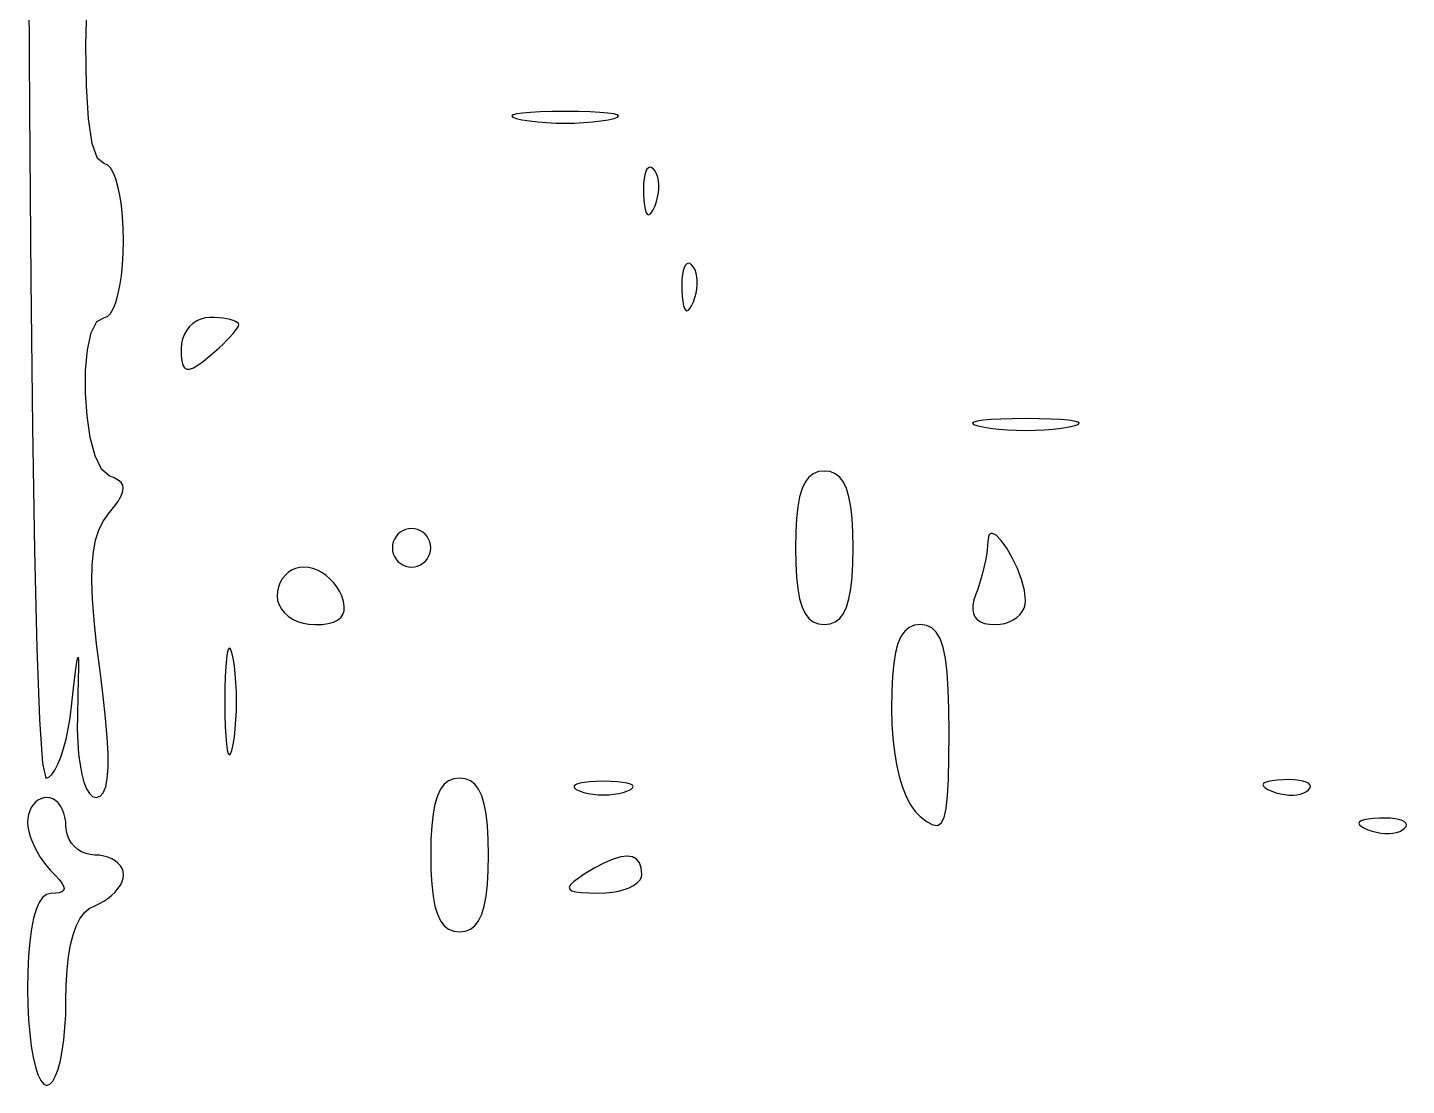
# Model space of a CAD drawing. Header units: millimetres. Extents: x 0 to 1242, y -2208 to 0.
# Drawn here: x 0 to 71.8, y -152 to -96.9 of the extents above; entities that cross this region are included whole.
import ezdxf

# ---------------------------------------------------------------- set-up
doc = ezdxf.new("R2010")
doc.units = ezdxf.units.MM
doc.layers.get('0').update_dxf_attribs({"linetype": 'CONTINUOUS'})

msp = doc.modelspace()

# ---------------------------------------------------------------- linework, layer by layer
for p, q in [((0.042296, -91.161984), (0.093879, -101.166341)), ((3.04075, -97.809875), (3.101152, -95.302976)), ((3.064048, -99.941984), (3.04075, -97.809875)), ((3.171334, -101.663177), (3.064048, -99.941984)), ((0.093879, -101.166341), (0.164608, -110.037232)), ((3.362896, -102.937328), (3.171334, -101.663177)), ((25.294384, -101.449984), (25.222267, -101.506857)), ((25.222267, -101.506857), (25.271008, -101.569088)), ((25.271008, -101.569088), (25.445341, -101.635771)), ((25.482625, -101.399375), (25.294384, -101.449984)), ((25.445341, -101.635771), (25.75, -101.706)), ((25.782256, -101.355936), (25.482625, -101.399375)), ((25.75, -101.706), (26.143408, -101.77026)), ((25.75, -101.706), (25.75, -101.706)), ((26.188543, -101.320573), (25.782256, -101.355936)), ((26.143408, -101.77026), (26.574544, -101.82024)), ((26.696752, -101.294192), (26.188543, -101.320573)), ((26.574544, -101.82024), (27.033976, -101.85594)), ((27.302149, -101.277699), (26.696752, -101.294192)), ((27.033976, -101.85594), (27.512272, -101.87736)), ((28, -101.272), (27.302149, -101.277699)), ((27.512272, -101.87736), (28, -101.8845)), ((28.697851, -101.277699), (28, -101.272)), ((28, -101.8845), (28.487728, -101.87736)), ((28.487728, -101.87736), (28.966024, -101.85594)), ((29.303248, -101.294192), (28.697851, -101.277699)), ((28.966024, -101.85594), (29.425456, -101.82024)), ((29.811457, -101.320573), (29.303248, -101.294192)), ((29.425456, -101.82024), (29.856592, -101.77026)), ((30.217744, -101.355936), (29.811457, -101.320573)), ((29.856592, -101.77026), (30.25, -101.706)), ((30.517375, -101.399375), (30.217744, -101.355936)), ((30.25, -101.706), (30.554659, -101.635771)), ((30.705616, -101.449984), (30.517375, -101.399375)), ((30.554659, -101.635771), (30.728992, -101.569088)), ((30.777733, -101.506857), (30.705616, -101.449984)), ((30.728992, -101.569088), (30.777733, -101.506857)), ((3.639022, -103.728311), (3.362896, -102.937328)), ((4, -104), (3.639022, -103.728311)), ((4.16165, -104.0526), (4, -104)), ((4.3152, -104.2048), (4.16165, -104.0526)), ((4.45855, -104.4482), (4.3152, -104.2048)), ((4.5896, -104.7744), (4.45855, -104.4482)), ((4.70625, -105.175), (4.5896, -104.7744)), ((32.110689, -104.772046), (32.085216, -105.009944)), ((32.149608, -104.570232), (32.110689, -104.772046)), ((32.200875, -104.40725), (32.149608, -104.570232)), ((32.263392, -104.285848), (32.200875, -104.40725)), ((32.336061, -104.208774), (32.263392, -104.285848)), ((32.417784, -104.178776), (32.336061, -104.208774)), ((32.507463, -104.198602), (32.417784, -104.178776)), ((32.604, -104.271), (32.507463, -104.198602)), ((32.694691, -104.385858), (32.604, -104.271)), ((32.767448, -104.528544), (32.694691, -104.385858)), ((32.822097, -104.695026), (32.767448, -104.528544)), ((32.858464, -104.881272), (32.822097, -104.695026)), ((4.8064, -105.6416), (4.70625, -105.175)), ((32.085216, -105.009944), (32.074287, -105.281178)), ((32.074287, -105.281178), (32.079, -105.583)), ((32.817632, -105.743256), (32.856133, -105.518274)), ((32.856133, -105.518274), (32.875656, -105.296928)), ((32.876375, -105.08325), (32.858464, -104.881272)), ((32.875656, -105.296928), (32.876375, -105.08325)), ((4.88795, -106.1658), (4.8064, -105.6416)), ((4.9488, -106.7392), (4.88795, -106.1658)), ((32.079, -105.583), (32.098963, -105.904554)), ((32.079, -105.583), (32.079, -105.583)), ((32.098963, -105.904554), (32.129624, -106.169792)), ((32.129624, -106.169792), (32.170341, -106.378078)), ((32.589867, -106.396186), (32.683, -106.188)), ((32.683, -106.188), (32.759979, -105.967842)), ((32.759979, -105.967842), (32.817632, -105.743256)), ((4.98685, -107.3534), (4.9488, -106.7392)), ((32.170341, -106.378078), (32.220472, -106.528776)), ((32.220472, -106.528776), (32.279375, -106.62125)), ((32.279375, -106.62125), (32.346408, -106.654864)), ((32.346408, -106.654864), (32.420929, -106.628982)), ((32.420929, -106.628982), (32.502296, -106.542968)), ((32.502296, -106.542968), (32.589867, -106.396186)), ((5, -108), (4.98685, -107.3534)), ((4.98685, -108.6466), (5, -108)), ((4.9488, -109.2608), (4.98685, -108.6466)), ((4.8064, -110.3584), (4.88795, -109.8342)), ((4.88795, -109.8342), (4.9488, -109.2608)), ((34.110689, -109.772046), (34.085216, -110.009944)), ((34.149608, -109.570232), (34.110689, -109.772046)), ((34.200875, -109.40725), (34.149608, -109.570232)), ((34.263392, -109.285848), (34.200875, -109.40725)), ((34.336061, -109.208774), (34.263392, -109.285848)), ((34.417784, -109.178776), (34.336061, -109.208774)), ((34.507463, -109.198602), (34.417784, -109.178776)), ((34.604, -109.271), (34.507463, -109.198602)), ((34.694691, -109.385858), (34.604, -109.271)), ((34.767448, -109.528544), (34.694691, -109.385858)), ((34.822097, -109.695026), (34.767448, -109.528544)), ((34.858464, -109.881272), (34.822097, -109.695026)), ((34.876375, -110.08325), (34.858464, -109.881272)), ((0.164608, -110.037232), (0.253625, -117.712875)), ((4.70625, -110.825), (4.8064, -110.3584)), ((34.085216, -110.009944), (34.074287, -110.281178)), ((34.074287, -110.281178), (34.079, -110.583)), ((34.079, -110.583), (34.098963, -110.904554)), ((34.079, -110.583), (34.079, -110.583)), ((34.817632, -110.743256), (34.856133, -110.518274)), ((34.856133, -110.518274), (34.875656, -110.296928)), ((34.875656, -110.296928), (34.876375, -110.08325)), ((4.45855, -111.5518), (4.5896, -111.2256)), ((4.5896, -111.2256), (4.70625, -110.825)), ((34.098963, -110.904554), (34.129624, -111.169792)), ((34.129624, -111.169792), (34.170341, -111.378078)), ((34.589867, -111.396186), (34.683, -111.188)), ((34.683, -111.188), (34.759979, -110.967842)), ((34.759979, -110.967842), (34.817632, -110.743256)), ((3.609425, -112.217612), (4, -112)), ((4, -112), (4.16165, -111.9474)), ((4.16165, -111.9474), (4.3152, -111.7952)), ((4.3152, -111.7952), (4.45855, -111.5518)), ((9.257525, -112.021332), (9.0272, -112.083056)), ((9.5, -112), (9.257525, -112.021332)), ((9.742475, -112.004968), (9.5, -112)), ((9.9728, -112.019344), (9.742475, -112.004968)), ((10.187825, -112.042336), (9.9728, -112.019344)), ((34.170341, -111.378078), (34.220472, -111.528776)), ((34.220472, -111.528776), (34.279375, -111.62125)), ((34.279375, -111.62125), (34.346408, -111.654864)), ((34.346408, -111.654864), (34.420929, -111.628982)), ((34.420929, -111.628982), (34.502296, -111.542968)), ((34.502296, -111.542968), (34.589867, -111.396186)), ((3.31848, -112.810416), (3.609425, -112.217612)), ((8.2904, -112.665712), (8.168075, -112.878276)), ((8.440625, -112.4765), (8.2904, -112.665712)), ((8.6156, -112.314048), (8.440625, -112.4765)), ((8.812175, -112.181764), (8.6156, -112.314048)), ((9.0272, -112.083056), (8.812175, -112.181764)), ((10.3844, -112.073152), (10.187825, -112.042336)), ((10.559375, -112.111), (10.3844, -112.073152)), ((10.7096, -112.155088), (10.559375, -112.111)), ((10.831925, -112.204624), (10.7096, -112.155088)), ((10.7096, -112.841088), (10.831925, -112.690174)), ((10.9232, -112.258816), (10.831925, -112.204624)), ((10.831925, -112.690174), (10.9232, -112.560416)), ((10.980275, -112.316872), (10.9232, -112.258816)), ((10.9232, -112.560416), (10.980275, -112.455222)), ((11, -112.378), (10.980275, -112.316872)), ((10.980275, -112.455222), (11, -112.378)), ((3.124435, -113.688364), (3.31848, -112.810416)), ((8.019725, -113.359828), (8, -113.622)), ((8.0768, -113.110784), (8.019725, -113.359828)), ((8.168075, -112.878276), (8.0768, -113.110784)), ((9.9728, -113.588144), (10.187825, -113.386686)), ((10.187825, -113.386686), (10.3844, -113.192752)), ((10.3844, -113.192752), (10.559375, -113.00975)), ((10.559375, -113.00975), (10.7096, -112.841088)), ((3.02456, -114.761408), (3.124435, -113.688364)), ((8, -113.622), (8.008817, -113.983071)), ((8, -113.622), (8, -113.622)), ((8.008817, -113.983071), (8.038016, -114.269568)), ((9.159353, -114.273159), (9.5, -114)), ((9.5, -114), (9.742475, -113.793718)), ((9.742475, -113.793718), (9.9728, -113.588144)), ((3.016125, -115.9395), (3.02456, -114.761408)), ((8.038016, -114.269568), (8.091719, -114.482517)), ((8.091719, -114.482517), (8.174048, -114.622944)), ((8.174048, -114.622944), (8.289125, -114.691875)), ((8.289125, -114.691875), (8.441072, -114.690336)), ((8.441072, -114.690336), (8.634011, -114.619353)), ((8.634011, -114.619353), (8.872064, -114.479952)), ((8.872064, -114.479952), (9.159353, -114.273159)), ((3.0964, -117.132592), (3.016125, -115.9395)), ((0.253625, -117.712875), (0.360072, -124.131488)), ((3.262655, -118.250636), (3.0964, -117.132592)), ((49.294816, -117.449984), (49.222708, -117.506857)), ((49.222708, -117.506857), (49.271392, -117.569088)), ((49.271392, -117.569088), (49.445584, -117.635771)), ((49.483, -117.399375), (49.294816, -117.449984)), ((49.445584, -117.635771), (49.75, -117.706)), ((49.782544, -117.355936), (49.483, -117.399375)), ((49.75, -117.706), (50.143192, -117.77026)), ((49.75, -117.706), (49.75, -117.706)), ((50.188732, -117.320573), (49.782544, -117.355936)), ((50.143192, -117.77026), (50.574256, -117.82024)), ((50.696848, -117.294192), (50.188732, -117.320573)), ((51.302176, -117.277699), (50.696848, -117.294192)), ((52, -117.272), (51.302176, -117.277699)), ((52.697824, -117.277699), (52, -117.272)), ((53.303152, -117.294192), (52.697824, -117.277699)), ((53.811268, -117.320573), (53.303152, -117.294192)), ((53.425744, -117.82024), (53.856808, -117.77026)), ((54.217456, -117.355936), (53.811268, -117.320573)), ((53.856808, -117.77026), (54.25, -117.706)), ((54.517, -117.399375), (54.217456, -117.355936)), ((54.25, -117.706), (54.554416, -117.635771)), ((54.705184, -117.449984), (54.517, -117.399375)), ((54.554416, -117.635771), (54.728608, -117.569088)), ((54.777292, -117.506857), (54.705184, -117.449984)), ((54.728608, -117.569088), (54.777292, -117.506857)), ((3.51216, -119.203584), (3.262655, -118.250636)), ((50.574256, -117.82024), (51.033724, -117.85594)), ((51.033724, -117.85594), (51.512128, -117.87736)), ((51.512128, -117.87736), (52, -117.8845)), ((52, -117.8845), (52.487872, -117.87736)), ((52.487872, -117.87736), (52.966276, -117.85594)), ((52.966276, -117.85594), (53.425744, -117.82024)), ((3.842185, -119.901388), (3.51216, -119.203584)), ((4.25, -120.254), (3.842185, -119.901388)), ((4.51641, -120.357196), (4.25, -120.254)), ((4.72276, -120.469968), (4.51641, -120.357196)), ((4.86893, -120.596792), (4.72276, -120.469968)), ((4.9548, -120.742144), (4.86893, -120.596792)), ((40.504144, -120.575968), (40.343875, -120.916625)), ((40.698397, -120.317979), (40.504144, -120.575968)), ((40.928128, -120.138656), (40.698397, -120.317979)), ((41.194831, -120.033997), (40.928128, -120.138656)), ((41.5, -120), (41.194831, -120.033997)), ((41.805169, -120.033997), (41.5, -120)), ((42.071872, -120.138656), (41.805169, -120.033997)), ((42.301603, -120.317979), (42.071872, -120.138656)), ((42.495856, -120.575968), (42.301603, -120.317979)), ((42.656125, -120.916625), (42.495856, -120.575968)), ((4.69288, -121.598352), (4.84941, -121.334128)), ((4.84941, -121.334128), (4.94516, -121.106336)), ((4.94516, -121.106336), (4.98025, -120.9105)), ((4.98025, -120.9105), (4.9548, -120.742144)), ((40.216096, -121.343952), (40.119313, -121.861951)), ((40.343875, -120.916625), (40.216096, -121.343952)), ((42.783904, -121.343952), (42.656125, -120.916625)), ((42.880687, -121.861951), (42.783904, -121.343952)), ((4.197, -122.254), (4.47545, -121.903484)), ((4.47545, -121.903484), (4.69288, -121.598352)), ((40.119313, -121.861951), (40.052032, -122.474624)), ((42.947968, -122.474624), (42.880687, -121.861951)), ((3.70912, -123.083264), (3.926795, -122.638893)), ((3.926795, -122.638893), (4.197, -122.254)), ((40.052032, -122.474624), (40.012759, -123.185973)), ((42.987241, -123.185973), (42.947968, -122.474624)), ((3.543285, -123.600751), (3.70912, -123.083264)), ((19.1936, -123.4104), (19.11205, -123.54145)), ((19.29375, -123.29375), (19.1936, -123.4104)), ((19.4104, -123.1936), (19.29375, -123.29375)), ((19.54145, -123.11205), (19.4104, -123.1936)), ((19.6848, -123.0512), (19.54145, -123.11205)), ((19.83835, -123.01315), (19.6848, -123.0512)), ((20, -123), (19.83835, -123.01315)), ((20.16165, -123.01315), (20, -123)), ((20.3152, -123.0512), (20.16165, -123.01315)), ((20.45855, -123.11205), (20.3152, -123.0512)), ((20.5896, -123.1936), (20.45855, -123.11205)), ((20.70625, -123.29375), (20.5896, -123.1936)), ((20.8064, -123.4104), (20.70625, -123.29375)), ((20.88795, -123.54145), (20.8064, -123.4104)), ((40.012759, -123.185973), (40, -124)), ((43, -124), (42.987241, -123.185973)), ((50.074723, -123.331935), (50.015, -123.668)), ((50.226024, -123.23464), (50.074723, -123.331935)), ((50.446001, -123.340265), (50.226024, -123.23464)), ((50.711752, -123.61296), (50.446001, -123.340265)), ((0.360072, -124.131488), (0.483091, -129.231289)), ((3.364375, -124.909625), (3.4286, -124.204992)), ((3.4286, -124.204992), (3.543285, -123.600751)), ((19.01315, -123.83835), (19, -124)), ((19, -124), (19.01315, -124.16165)), ((19, -124), (19, -124)), ((19.0512, -123.6848), (19.01315, -123.83835)), ((19.01315, -124.16165), (19.0512, -124.3152)), ((19.11205, -123.54145), (19.0512, -123.6848)), ((20.9488, -123.6848), (20.88795, -123.54145)), ((20.98685, -123.83835), (20.9488, -123.6848)), ((20.9488, -124.3152), (20.98685, -124.16165)), ((21, -124), (20.98685, -123.83835)), ((20.98685, -124.16165), (21, -124)), ((40, -124), (40.012759, -124.814027)), ((40, -124), (40, -124)), ((42.987241, -124.814027), (43, -124)), ((49.979304, -124.117392), (49.940246, -124.381133)), ((50.004658, -123.877759), (49.979304, -124.117392)), ((50.015, -123.668), (50.004658, -123.877759)), ((50.015, -123.668), (50.015, -123.668)), ((51.000375, -124.016875), (50.711752, -123.61296)), ((51.288968, -124.51616), (51.000375, -124.016875)), ((3.34992, -125.728288), (3.364375, -124.909625)), ((19.0512, -124.3152), (19.11205, -124.45855)), ((19.11205, -124.45855), (19.1936, -124.5896)), ((19.1936, -124.5896), (19.29375, -124.70625)), ((19.29375, -124.70625), (19.4104, -124.8064)), ((19.4104, -124.8064), (19.54145, -124.88795)), ((19.54145, -124.88795), (19.6848, -124.9488)), ((19.6848, -124.9488), (19.83835, -124.98685)), ((20.16165, -124.98685), (20.3152, -124.9488)), ((20.3152, -124.9488), (20.45855, -124.88795)), ((20.45855, -124.88795), (20.5896, -124.8064)), ((20.5896, -124.8064), (20.70625, -124.70625)), ((20.70625, -124.70625), (20.8064, -124.5896)), ((20.8064, -124.5896), (20.88795, -124.45855)), ((20.88795, -124.45855), (20.9488, -124.3152)), ((40.012759, -124.814027), (40.052032, -125.525376)), ((42.947968, -125.525376), (42.987241, -124.814027)), ((49.82625, -124.957875), (49.753928, -125.259344)), ((49.888792, -124.663216), (49.82625, -124.957875)), ((49.940246, -124.381133), (49.888792, -124.663216)), ((51.554629, -125.074965), (51.288968, -124.51616)), ((13.269728, -125.6156), (13.156114, -125.812175)), ((13.40925, -125.440625), (13.269728, -125.6156)), ((13.571752, -125.2904), (13.40925, -125.440625)), ((13.754306, -125.168075), (13.571752, -125.2904)), ((13.953984, -125.0768), (13.754306, -125.168075)), ((14.167858, -125.019725), (13.953984, -125.0768)), ((14.393, -125), (14.167858, -125.019725)), ((14.625711, -125.019725), (14.393, -125)), ((14.861488, -125.0768), (14.625711, -125.019725)), ((15.096197, -125.168075), (14.861488, -125.0768)), ((15.325704, -125.2904), (15.096197, -125.168075)), ((15.545875, -125.440625), (15.325704, -125.2904)), ((15.752576, -125.6156), (15.545875, -125.440625)), ((15.941673, -125.812175), (15.752576, -125.6156)), ((19.83835, -124.98685), (20, -125)), ((20, -125), (20.16165, -124.98685)), ((40.052032, -125.525376), (40.119313, -126.138049)), ((42.880687, -126.138049), (42.947968, -125.525376)), ((49.673134, -125.561857), (49.585176, -125.859648)), ((49.753928, -125.259344), (49.673134, -125.561857)), ((51.774456, -125.65744), (51.554629, -125.074965)), ((51.925547, -126.227735), (51.774456, -125.65744)), ((3.384545, -126.674619), (3.34992, -125.728288)), ((13.018322, -126.257525), (13, -126.5)), ((13.071336, -126.0272), (13.018322, -126.257525)), ((13.156114, -125.812175), (13.071336, -126.0272)), ((16.109032, -126.0272), (15.941673, -125.812175)), ((16.250519, -126.257525), (16.109032, -126.0272)), ((16.362, -126.5), (16.250519, -126.257525)), ((40.119313, -126.138049), (40.216096, -126.656048)), ((42.783904, -126.656048), (42.880687, -126.138049)), ((49.491362, -126.146951), (49.393, -126.418)), ((49.585176, -125.859648), (49.491362, -126.146951)), ((51.985, -126.75), (51.925547, -126.227735)), ((3.46756, -127.762256), (3.384545, -126.674619)), ((13, -126.5), (13.025864, -126.742475)), ((13, -126.5), (13, -126.5)), ((13.025864, -126.742475), (13.100712, -126.9728)), ((13.100712, -126.9728), (13.220428, -127.187825)), ((16.454162, -126.78986), (16.362, -126.5)), ((16.495816, -127.04768), (16.454162, -126.78986)), ((16.486614, -127.27382), (16.495816, -127.04768)), ((40.216096, -126.656048), (40.343875, -127.083375)), ((40.343875, -127.083375), (40.504144, -127.424032)), ((42.495856, -127.424032), (42.656125, -127.083375)), ((42.656125, -127.083375), (42.783904, -126.656048)), ((49.242888, -126.98112), (49.234087, -127.21747)), ((49.295801, -126.71453), (49.242888, -126.98112)), ((49.393, -126.418), (49.295801, -126.71453)), ((51.907368, -127.144192), (51.966236, -126.952184)), ((51.966236, -126.952184), (51.985, -126.75)), ((3.598275, -129.004837), (3.46756, -127.762256)), ((13.220428, -127.187825), (13.380896, -127.3844)), ((13.380896, -127.3844), (13.578, -127.559375)), ((13.578, -127.559375), (13.807624, -127.7096)), ((13.807624, -127.7096), (14.065652, -127.831925)), ((14.065652, -127.831925), (14.347968, -127.9232)), ((15.934286, -127.86878), (16.150392, -127.76576)), ((16.150392, -127.76576), (16.31425, -127.6325)), ((16.31425, -127.6325), (16.426208, -127.46864)), ((16.426208, -127.46864), (16.486614, -127.27382)), ((40.504144, -127.424032), (40.698397, -127.682021)), ((40.698397, -127.682021), (40.928128, -127.861344)), ((42.071872, -127.861344), (42.301603, -127.682021)), ((42.301603, -127.682021), (42.495856, -127.424032)), ((49.234087, -127.21747), (49.269224, -127.42328)), ((49.269224, -127.42328), (49.348125, -127.59825)), ((49.348125, -127.59825), (49.470616, -127.74208)), ((49.470616, -127.74208), (49.636523, -127.85447)), ((51.128228, -127.860032), (51.337576, -127.758144)), ((51.337576, -127.758144), (51.5235, -127.633)), ((51.5235, -127.633), (51.682664, -127.487216)), ((51.682664, -127.487216), (51.811732, -127.323408)), ((51.811732, -127.323408), (51.907368, -127.144192)), ((14.347968, -127.9232), (14.650456, -127.980275)), ((14.650456, -127.980275), (14.969, -128)), ((14.969, -128), (15.343938, -127.98554)), ((15.343938, -127.98554), (15.665584, -127.94192)), ((15.665584, -127.94192), (15.934286, -127.86878)), ((40.928128, -127.861344), (41.194831, -127.966003)), ((41.194831, -127.966003), (41.5, -128)), ((41.5, -128), (41.805169, -127.966003)), ((41.805169, -127.966003), (42.071872, -127.861344)), ((45.688695, -128.336123), (45.49464, -128.612256)), ((45.91968, -128.145712), (45.688695, -128.336123)), ((46.189485, -128.035509), (45.91968, -128.145712)), ((46.5, -128), (46.189485, -128.035509)), ((46.822665, -128.040479), (46.5, -128)), ((47.09952, -128.168912), (46.822665, -128.040479)), ((47.333355, -128.395793), (47.09952, -128.168912)), ((47.52696, -128.731616), (47.333355, -128.395793)), ((49.636523, -127.85447), (49.845672, -127.93512)), ((49.845672, -127.93512), (50.097889, -127.98373)), ((50.097889, -127.98373), (50.393, -128)), ((50.393, -128), (50.652604, -127.983576)), ((50.652604, -127.983576), (50.898792, -127.936048)), ((50.898792, -127.936048), (51.128228, -127.860032)), ((0.483091, -129.231289), (0.621824, -132.950496)), ((3.776, -130.416), (3.598275, -129.004837)), ((10.506857, -129.222267), (10.449984, -129.294384)), ((10.569088, -129.271008), (10.506857, -129.222267)), ((10.635771, -129.445341), (10.569088, -129.271008)), ((45.335625, -128.979625), (45.20976, -129.443744)), ((45.49464, -128.612256), (45.335625, -128.979625)), ((47.683125, -129.186875), (47.52696, -128.731616)), ((47.80464, -129.772064), (47.683125, -129.186875)), ((2.548197, -130.066816), (2.595784, -129.773952)), ((2.595784, -129.773952), (2.627375, -129.7025)), ((2.627375, -129.7025), (2.644416, -129.854848)), ((2.644416, -129.854848), (2.648353, -130.233384)), ((10.355936, -129.782256), (10.320573, -130.188543)), ((10.399375, -129.482625), (10.355936, -129.782256)), ((10.449984, -129.294384), (10.399375, -129.482625)), ((10.706, -129.75), (10.635771, -129.445341)), ((10.77026, -130.143408), (10.706, -129.75)), ((45.20976, -129.443744), (45.115155, -130.010127)), ((47.894295, -130.497677), (47.80464, -129.772064)), ((2.399251, -131.307228), (2.483168, -130.578704)), ((2.483168, -130.578704), (2.548197, -130.066816)), ((2.648353, -130.233384), (2.640632, -130.840496)), ((3.941009, -131.721311), (3.776, -130.416)), ((10.294192, -130.696752), (10.277699, -131.302149)), ((10.320573, -130.188543), (10.294192, -130.696752)), ((10.82024, -130.574544), (10.77026, -130.143408)), ((10.85594, -131.033976), (10.82024, -130.574544)), ((45.04992, -130.684288), (45.012165, -131.471741)), ((45.115155, -130.010127), (45.04992, -130.684288)), ((47.95488, -131.374208), (47.894295, -130.497677)), ((2.295, -132.25), (2.399251, -131.307228)), ((2.640632, -130.840496), (2.622699, -131.678572)), ((10.277699, -131.302149), (10.272, -132)), ((10.87736, -131.512272), (10.85594, -131.033976)), ((47.989185, -132.412151), (47.95488, -131.374208)), ((2.622699, -131.678572), (2.596, -132.75)), ((4.065152, -132.872128), (3.941009, -131.721311)), ((10.272, -132), (10.277699, -132.697851)), ((10.272, -132), (10.272, -132)), ((10.8845, -132), (10.87736, -131.512272)), ((10.87736, -132.487728), (10.8845, -132)), ((45.012165, -131.471741), (45, -132.378)), ((2.11772, -133.431808), (2.216455, -132.856066)), ((2.216455, -132.856066), (2.295, -132.25)), ((2.596, -132.75), (2.590793, -133.466537)), ((10.277699, -132.697851), (10.294192, -133.303248)), ((10.85594, -132.966024), (10.87736, -132.487728)), ((45, -132.378), (45.017295, -133.163949)), ((45, -132.378), (45, -132.378)), ((48, -133.622), (47.989185, -132.412151)), ((0.621824, -132.950496), (0.775413, -135.227327)), ((2.001645, -133.969342), (2.11772, -133.431808)), ((2.590793, -133.466537), (2.612544, -134.136256)), ((4.148303, -133.872477), (4.065152, -132.872128)), ((10.294192, -133.303248), (10.320573, -133.811457)), ((10.77026, -133.856592), (10.82024, -133.425456)), ((10.82024, -133.425456), (10.85594, -132.966024)), ((45.017295, -133.163949), (45.06816, -133.915392)), ((1.87108, -134.460784), (2.001645, -133.969342)), ((2.612544, -134.136256), (2.659711, -134.752419)), ((4.190336, -134.726384), (4.148303, -133.872477)), ((10.320573, -133.811457), (10.355936, -134.217744)), ((10.355936, -134.217744), (10.399375, -134.517375)), ((10.635771, -134.554659), (10.706, -134.25)), ((10.706, -134.25), (10.77026, -133.856592)), ((45.06816, -133.915392), (45.151065, -134.626623)), ((47.993181, -134.960826), (48, -133.622)), ((1.57788, -135.273856), (1.728875, -134.89825)), ((1.728875, -134.89825), (1.87108, -134.460784)), ((2.659711, -134.752419), (2.730752, -135.308288)), ((4.191125, -135.437875), (4.190336, -134.726384)), ((10.399375, -134.517375), (10.449984, -134.705616)), ((10.449984, -134.705616), (10.506857, -134.777733)), ((10.506857, -134.777733), (10.569088, -134.728992)), ((10.569088, -134.728992), (10.635771, -134.554659)), ((45.151065, -134.626623), (45.26448, -135.291936)), ((47.969088, -136.056928), (47.993181, -134.960826)), ((0.775413, -135.227327), (0.943, -136)), ((1.26092, -135.807952), (1.420945, -135.579718)), ((1.420945, -135.579718), (1.57788, -135.273856)), ((2.730752, -135.308288), (2.824125, -135.797125)), ((4.150544, -136.010976), (4.191125, -135.437875)), ((45.26448, -135.291936), (45.406875, -135.905625)), ((0.943, -136), (1.100655, -135.950674)), ((1.100655, -135.950674), (1.26092, -135.807952)), ((2.824125, -135.797125), (2.938288, -136.212192)), ((2.938288, -136.212192), (3.071699, -136.546751)), ((3.944768, -136.758112), (4.068467, -136.449713)), ((4.068467, -136.449713), (4.150544, -136.010976)), ((21.698397, -136.317979), (21.504144, -136.575968)), ((21.928128, -136.138656), (21.698397, -136.317979)), ((22.194831, -136.033997), (21.928128, -136.138656)), ((22.5, -136), (22.194831, -136.033997)), ((22.805169, -136.033997), (22.5, -136)), ((23.071872, -136.138656), (22.805169, -136.033997)), ((23.301603, -136.317979), (23.071872, -136.138656)), ((23.495856, -136.575968), (23.301603, -136.317979)), ((28.497216, -136.364928), (28.457158, -136.430979)), ((28.457158, -136.430979), (28.484192, -136.503216)), ((28.60175, -136.306125), (28.497216, -136.364928)), ((28.768144, -136.255632), (28.60175, -136.306125)), ((28.993782, -136.214511), (28.768144, -136.255632)), ((29.276048, -136.183824), (28.993782, -136.214511)), ((29.612326, -136.164633), (29.276048, -136.183824)), ((30, -136.158), (29.612326, -136.164633)), ((30.387701, -136.164633), (30, -136.158)), ((30.724048, -136.183824), (30.387701, -136.164633)), ((31.006407, -136.214511), (30.724048, -136.183824)), ((31.232144, -136.255632), (31.006407, -136.214511)), ((31.398625, -136.306125), (31.232144, -136.255632)), ((31.503216, -136.364928), (31.398625, -136.306125)), ((31.543283, -136.430979), (31.503216, -136.364928)), ((31.516192, -136.503216), (31.543283, -136.430979)), ((45.406875, -135.905625), (45.57672, -136.461984)), ((47.922267, -136.926242), (47.969088, -136.056928)), ((64.378875, -136.279375), (64.345352, -136.346408)), ((64.345352, -136.346408), (64.371361, -136.420929)), ((64.371361, -136.420929), (64.457544, -136.502296)), ((64.471288, -136.220472), (64.378875, -136.279375)), ((64.621949, -136.170341), (64.471288, -136.220472)), ((64.830216, -136.129624), (64.621949, -136.170341)), ((65.095447, -136.098963), (64.830216, -136.129624)), ((65.417, -136.079), (65.095447, -136.098963)), ((65.718822, -136.074287), (65.417, -136.079)), ((65.990056, -136.085216), (65.718822, -136.074287)), ((66.227954, -136.110689), (65.990056, -136.085216)), ((66.429768, -136.149608), (66.227954, -136.110689)), ((66.59275, -136.200875), (66.429768, -136.149608)), ((66.714152, -136.263392), (66.59275, -136.200875)), ((66.791226, -136.336061), (66.714152, -136.263392)), ((66.821224, -136.417784), (66.791226, -136.336061)), ((66.801398, -136.507463), (66.821224, -136.417784)), ((0.54145, -137.145665), (0.4104, -137.25168)), ((0.6848, -137.06656), (0.54145, -137.145665)), ((0.83835, -137.017095), (0.6848, -137.06656)), ((1, -137), (0.83835, -137.017095)), ((1.16165, -137.019725), (1, -137)), ((1.3152, -137.0768), (1.16165, -137.019725)), ((1.45855, -137.168075), (1.3152, -137.0768)), ((1.5896, -137.2904), (1.45855, -137.168075)), ((3.071699, -136.546751), (3.222816, -136.794064)), ((3.222816, -136.794064), (3.390097, -136.947393)), ((3.390097, -136.947393), (3.572, -137)), ((3.572, -137), (3.779321, -136.940199)), ((3.779321, -136.940199), (3.944768, -136.758112)), ((21.343875, -136.916625), (21.216096, -137.343952)), ((21.504144, -136.575968), (21.343875, -136.916625)), ((23.656125, -136.916625), (23.495856, -136.575968)), ((23.783904, -137.343952), (23.656125, -136.916625)), ((28.484192, -136.503216), (28.580934, -136.580577)), ((28.580934, -136.580577), (28.75, -136.662)), ((28.75, -136.662), (28.968635, -136.73706)), ((28.75, -136.662), (28.75, -136.662)), ((28.968635, -136.73706), (29.20824, -136.79544)), ((29.20824, -136.79544), (29.463565, -136.83714)), ((29.463565, -136.83714), (29.72936, -136.86216)), ((29.72936, -136.86216), (30.000375, -136.8705)), ((30.000375, -136.8705), (30.27136, -136.86216)), ((30.27136, -136.86216), (30.537065, -136.83714)), ((30.537065, -136.83714), (30.79224, -136.79544)), ((30.79224, -136.79544), (31.031635, -136.73706)), ((31.031635, -136.73706), (31.25, -136.662)), ((31.25, -136.662), (31.419309, -136.580577)), ((31.419309, -136.580577), (31.516192, -136.503216)), ((45.57672, -136.461984), (45.772485, -136.955307)), ((45.772485, -136.955307), (45.99264, -137.379888)), ((47.847264, -137.584704), (47.922267, -136.926242)), ((64.457544, -136.502296), (64.604543, -136.589867)), ((64.604543, -136.589867), (64.813, -136.683)), ((64.813, -136.683), (65.032887, -136.759979)), ((64.813, -136.683), (64.813, -136.683)), ((65.032887, -136.759979), (65.257256, -136.817632)), ((65.257256, -136.817632), (65.482069, -136.856133)), ((65.482069, -136.856133), (65.703288, -136.875656)), ((65.703288, -136.875656), (65.916875, -136.876375)), ((65.916875, -136.876375), (66.118792, -136.858464)), ((66.118792, -136.858464), (66.305001, -136.822097)), ((66.305001, -136.822097), (66.471464, -136.767448)), ((66.471464, -136.767448), (66.614143, -136.694691)), ((66.614143, -136.694691), (66.729, -136.604)), ((66.729, -136.604), (66.801398, -136.507463)), ((0.0512, -137.89024), (0.01315, -138.089855)), ((0.11205, -137.703885), (0.0512, -137.89024)), ((0.1936, -137.53352), (0.11205, -137.703885)), ((0.29375, -137.381875), (0.1936, -137.53352)), ((0.4104, -137.25168), (0.29375, -137.381875)), ((1.70625, -137.440625), (1.5896, -137.2904)), ((1.8064, -137.6156), (1.70625, -137.440625)), ((1.88795, -137.812175), (1.8064, -137.6156)), ((1.9488, -138.0272), (1.88795, -137.812175)), ((21.119313, -137.861951), (21.052032, -138.474624)), ((21.216096, -137.343952), (21.119313, -137.861951)), ((23.880687, -137.861951), (23.783904, -137.343952)), ((23.947968, -138.474624), (23.880687, -137.861951)), ((45.99264, -137.379888), (46.235655, -137.730021)), ((46.235655, -137.730021), (46.5, -138)), ((47.738625, -138.04825), (47.847264, -137.584704)), ((0.01315, -138.089855), (0, -138.3)), ((0, -138.3), (0.01578, -138.525925)), ((0, -138.3), (0, -138.3)), ((0.01578, -138.525925), (0.06144, -138.7712)), ((1.98685, -138.257525), (1.9488, -138.0272)), ((2, -138.5), (1.98685, -138.257525)), ((2.019725, -138.742475), (2, -138.5)), ((21.052032, -138.474624), (21.012759, -139.185973)), ((23.987241, -139.185973), (23.947968, -138.474624)), ((46.5, -138), (46.858629, -138.271994)), ((46.858629, -138.271994), (47.156352, -138.428752)), ((47.156352, -138.428752), (47.398623, -138.454338)), ((47.398623, -138.454338), (47.590896, -138.332816)), ((47.590896, -138.332816), (47.738625, -138.04825)), ((69.378875, -138.279375), (69.345352, -138.346408)), ((69.345352, -138.346408), (69.371361, -138.420929)), ((69.371361, -138.420929), (69.457544, -138.502296)), ((69.471288, -138.220472), (69.378875, -138.279375)), ((69.457544, -138.502296), (69.604543, -138.589867)), ((69.621949, -138.170341), (69.471288, -138.220472)), ((69.604543, -138.589867), (69.813, -138.683)), ((69.830216, -138.129624), (69.621949, -138.170341)), ((70.095447, -138.098963), (69.830216, -138.129624)), ((70.417, -138.079), (70.095447, -138.098963)), ((70.718822, -138.074287), (70.417, -138.079)), ((70.990056, -138.085216), (70.718822, -138.074287)), ((71.227954, -138.110689), (70.990056, -138.085216)), ((71.429768, -138.149608), (71.227954, -138.110689)), ((71.59275, -138.200875), (71.429768, -138.149608)), ((71.714152, -138.263392), (71.59275, -138.200875)), ((71.614143, -138.694691), (71.729, -138.604)), ((71.791226, -138.336061), (71.714152, -138.263392)), ((71.729, -138.604), (71.801398, -138.507463)), ((71.821224, -138.417784), (71.791226, -138.336061)), ((71.801398, -138.507463), (71.821224, -138.417784)), ((0.06144, -138.7712), (0.13446, -139.030575)), ((0.13446, -139.030575), (0.23232, -139.2988)), ((0.23232, -139.2988), (0.3525, -139.570625)), ((2.0768, -138.9728), (2.019725, -138.742475)), ((2.168075, -139.187825), (2.0768, -138.9728)), ((2.2904, -139.3844), (2.168075, -139.187825)), ((21.012759, -139.185973), (21, -140)), ((24, -140), (23.987241, -139.185973)), ((69.813, -138.683), (70.032887, -138.759979)), ((69.813, -138.683), (69.813, -138.683)), ((70.032887, -138.759979), (70.257256, -138.817632)), ((70.257256, -138.817632), (70.482069, -138.856133)), ((70.482069, -138.856133), (70.703288, -138.875656)), ((70.703288, -138.875656), (70.916875, -138.876375)), ((70.916875, -138.876375), (71.118792, -138.858464)), ((71.118792, -138.858464), (71.305001, -138.822097)), ((71.305001, -138.822097), (71.471464, -138.767448)), ((71.471464, -138.767448), (71.614143, -138.694691)), ((0.3525, -139.570625), (0.49248, -139.8408)), ((0.49248, -139.8408), (0.64974, -140.104075)), ((2.440625, -139.559375), (2.2904, -139.3844)), ((2.6156, -139.7096), (2.440625, -139.559375)), ((2.812175, -139.831925), (2.6156, -139.7096)), ((3.0272, -139.9232), (2.812175, -139.831925)), ((3.257525, -139.980275), (3.0272, -139.9232)), ((3.5, -140), (3.257525, -139.980275)), ((3.742475, -140.013559), (3.5, -140)), ((3.9728, -140.052792), (3.742475, -140.013559)), ((21, -140), (21.012759, -140.814027)), ((21, -140), (21, -140)), ((23.987241, -140.814027), (24, -140)), ((0.64974, -140.104075), (0.82176, -140.3552)), ((0.82176, -140.3552), (1.00602, -140.588925)), ((1.00602, -140.588925), (1.2, -140.8)), ((4.187825, -140.115533), (3.9728, -140.052792)), ((4.3844, -140.199616), (4.187825, -140.115533)), ((4.559375, -140.302875), (4.3844, -140.199616)), ((4.7096, -140.423144), (4.559375, -140.302875)), ((4.831925, -140.558257), (4.7096, -140.423144)), ((4.9232, -140.706048), (4.831925, -140.558257)), ((4.980275, -140.864351), (4.9232, -140.706048)), ((29.555177, -140.66169), (29, -141)), ((30.056576, -140.39856), (29.555177, -140.66169)), ((30.503099, -140.21061), (30.056576, -140.39856)), ((30.893648, -140.09784), (30.503099, -140.21061)), ((31.227125, -140.06025), (30.893648, -140.09784)), ((31.502432, -140.09784), (31.227125, -140.06025)), ((31.718471, -140.21061), (31.502432, -140.09784)), ((31.874144, -140.39856), (31.718471, -140.21061)), ((31.968353, -140.66169), (31.874144, -140.39856)), ((32, -141), (31.968353, -140.66169)), ((1.2, -140.8), (1.45191, -141.060319)), ((1.45191, -141.060319), (1.64784, -141.283072)), ((1.64784, -141.283072), (1.78779, -141.470653)), ((1.78779, -141.470653), (1.87176, -141.625456)), ((4.831925, -141.568876), (4.9232, -141.385904)), ((4.9232, -141.385904), (4.980275, -141.205488)), ((5, -141.031), (4.980275, -140.864351)), ((4.980275, -141.205488), (5, -141.031)), ((21.012759, -140.814027), (21.052032, -141.525376)), ((23.947968, -141.525376), (23.987241, -140.814027)), ((28.437584, -141.402248), (28.283276, -141.556047)), ((28.677128, -141.217741), (28.437584, -141.402248)), ((29, -141), (28.677128, -141.217741)), ((29, -141), (29, -141)), ((31.564544, -141.586624), (31.747982, -141.456822)), ((31.747982, -141.456822), (31.884848, -141.314408)), ((31.884848, -141.314408), (31.970426, -141.161446)), ((31.970426, -141.161446), (32, -141)), ((0.978561, -142.053006), (0.778368, -142.210688)), ((1.2, -142), (0.978561, -142.053006)), ((1.45191, -141.991591), (1.2, -142)), ((1.64784, -141.964768), (1.45191, -141.991591)), ((1.78779, -141.917137), (1.64784, -141.964768)), ((1.87176, -141.846304), (1.78779, -141.917137)), ((1.87176, -141.625456), (1.89975, -141.749875)), ((1.89975, -141.749875), (1.87176, -141.846304)), ((4.187825, -142.258884), (4.3844, -142.099408)), ((4.3844, -142.099408), (4.559375, -141.929)), ((4.559375, -141.929), (4.7096, -141.751032)), ((4.7096, -141.751032), (4.831925, -141.568876)), ((21.052032, -141.525376), (21.119313, -142.138049)), ((21.119313, -142.138049), (21.216096, -142.656048)), ((23.783904, -142.656048), (23.880687, -142.138049)), ((23.880687, -142.138049), (23.947968, -141.525376)), ((28.283276, -141.556047), (28.216112, -141.681664)), ((28.216112, -141.681664), (28.238, -141.781625)), ((28.238, -141.781625), (28.350848, -141.858456)), ((28.350848, -141.858456), (28.556564, -141.914683)), ((28.556564, -141.914683), (28.857056, -141.952832)), ((28.857056, -141.952832), (29.254232, -141.975429)), ((29.254232, -141.975429), (29.75, -141.985)), ((29.75, -141.985), (30.113834, -141.974214)), ((30.113834, -141.974214), (30.459392, -141.938432)), ((30.459392, -141.938432), (30.781958, -141.879718)), ((30.781958, -141.879718), (31.076816, -141.800136)), ((31.076816, -141.800136), (31.33925, -141.70175)), ((31.33925, -141.70175), (31.564544, -141.586624)), ((0.443664, -142.832064), (0.310125, -143.29175)), ((0.599907, -142.471042), (0.443664, -142.832064)), ((0.778368, -142.210688), (0.599907, -142.471042)), ((2.953088, -143.018648), (3.210626, -142.791631)), ((3.210626, -142.791631), (3.5, -142.638)), ((3.5, -142.638), (3.742475, -142.531552)), ((3.742475, -142.531552), (3.9728, -142.404056)), ((3.9728, -142.404056), (4.187825, -142.258884)), ((21.216096, -142.656048), (21.343875, -143.083375)), ((23.656125, -143.083375), (23.783904, -142.656048)), ((0.310125, -143.29175), (0.199776, -143.848096)), ((2.532224, -143.697184), (2.727062, -143.320137)), ((2.727062, -143.320137), (2.953088, -143.018648)), ((21.343875, -143.083375), (21.504144, -143.424032)), ((21.504144, -143.424032), (21.698397, -143.682021)), ((23.301603, -143.682021), (23.495856, -143.424032)), ((23.495856, -143.424032), (23.656125, -143.083375)), ((0.199776, -143.848096), (0.113103, -144.499098)), ((2.234816, -144.682296), (2.36825, -144.150875)), ((2.36825, -144.150875), (2.532224, -143.697184)), ((21.698397, -143.682021), (21.928128, -143.861344)), ((21.928128, -143.861344), (22.194831, -143.966003)), ((22.194831, -143.966003), (22.5, -144)), ((22.5, -144), (22.805169, -143.966003)), ((22.805169, -143.966003), (23.071872, -143.861344)), ((23.071872, -143.861344), (23.301603, -143.682021)), ((0.113103, -144.499098), (0.050592, -145.242752)), ((2.131598, -145.292533), (2.234816, -144.682296)), ((0.050592, -145.242752), (0.012729, -146.077054)), ((2.058272, -145.982672), (2.131598, -145.292533)), ((0.012729, -146.077054), (0, -147)), ((2.014514, -146.753799), (2.058272, -145.982672)), ((0, -147), (0.01315, -147.80825)), ((2, -147.607), (2.014514, -146.753799)), ((0.01315, -147.80825), (0.0512, -148.576)), ((1.98685, -148.317092), (2, -147.607)), ((0.0512, -148.576), (0.11205, -149.29275)), ((1.9488, -148.991616), (1.98685, -148.317092)), ((0.11205, -149.29275), (0.1936, -149.948)), ((1.88795, -149.621344), (1.9488, -148.991616)), ((0.1936, -149.948), (0.29375, -150.53125)), ((1.8064, -150.197048), (1.88795, -149.621344)), ((0.29375, -150.53125), (0.4104, -151.032)), ((1.5896, -151.149472), (1.70625, -150.7095)), ((1.70625, -150.7095), (1.8064, -150.197048)), ((0.4104, -151.032), (0.54145, -151.43975)), ((0.54145, -151.43975), (0.6848, -151.744)), ((1.3152, -151.775064), (1.45855, -151.507736)), ((1.45855, -151.507736), (1.5896, -151.149472)), ((0.6848, -151.744), (0.83835, -151.93425)), ((0.83835, -151.93425), (1, -152)), ((1, -152), (1.16165, -151.942228)), ((1.16165, -151.942228), (1.3152, -151.775064))]:
    msp.add_line(p, q)

doc.saveas('drawing.dxf')
